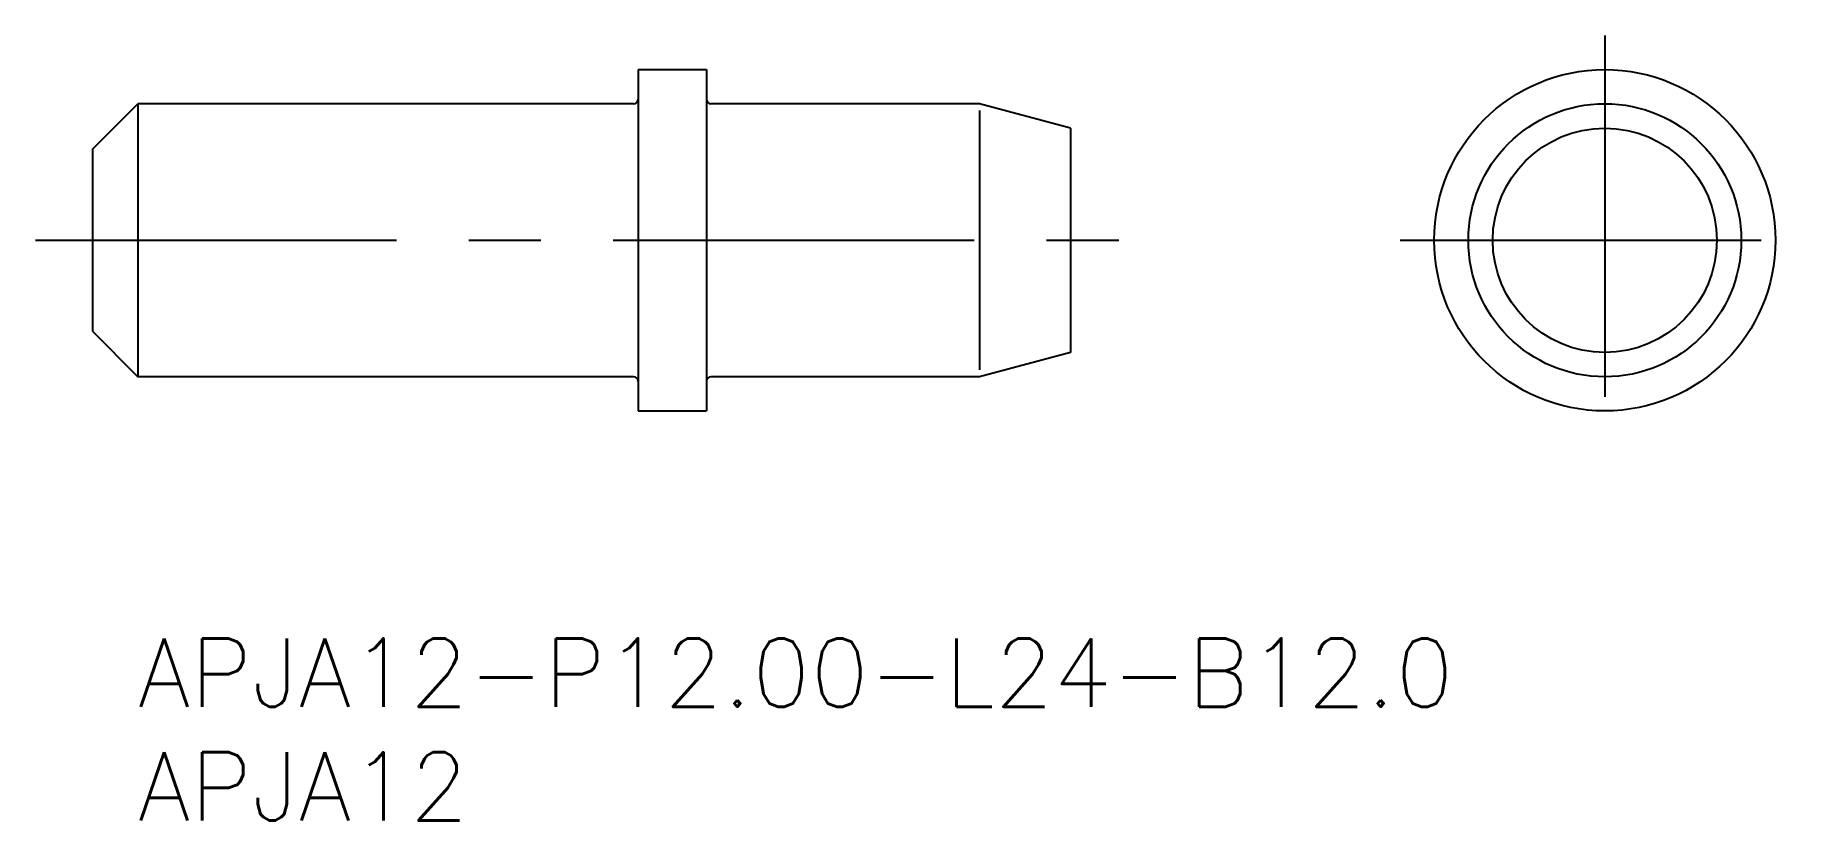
# Model space of a CAD drawing. Extents: x -4.5 to 73.5, y -8 to 26.5.
import ezdxf

# ---------------------------------------------------------------- set-up
doc = ezdxf.new("R2010")
doc.units = 0
doc.header["$LTSCALE"] = 0.5
doc.linetypes.add('CENTER', pattern=[50.8, 31.75, -6.35, 6.35, -6.35])
for name, color, linetype in [('MSM_CENTER', 1, 'CENTER'), ('MSM_CONTINUOUS', 7, 'CONTINUOUS'), ('MSM_NARROW', 5, 'CONTINUOUS'), ('MSM_PART_NUMBER', 7, 'CONTINUOUS')]:
    doc.layers.add(name, color=color, linetype=linetype)
doc.styles.get("Standard").update_dxf_attribs({"font": 'txt.shx', "height": 2, "bigfont": 'bigfont.shx'})

# ---------------------------------------------------------------- blocks, each defined once
blk = doc.blocks.new('*U4')
at = {"layer": 'MSM_PART_NUMBER'}
blk.add_text('APJA12-P12.00-L24-B12.0', height=3, dxfattribs=at).set_placement((0, -3))
blk = doc.blocks.new('*U5')
at = {"layer": 'MSM_PART_NUMBER'}
blk.add_text('APJA12', height=3, dxfattribs=at).set_placement((0, -8))

msp = doc.modelspace()

# ---------------------------------------------------------------- linework, layer by layer
at = {"layer": 'MSM_CENTER'}
for p, q in [((64.5, 26.5), (64.5, 8.5)), ((-4.5, 17.5), (43.5, 17.5)), ((55.5, 17.5), (73.5, 17.5))]:
    msp.add_line(p, q, dxfattribs=at)
at = {"layer": 'MSM_CONTINUOUS'}
for p, q in [((22, 25), (25, 25)), ((22, 25), (22, 10)), ((25, 25), (25, 10)), ((-2, 21.5), (0, 23.5)), ((21.8, 23.5), (0, 23.5)), ((0, 23.5), (0, 11.5)), ((37, 23.5), (25.2, 23.5)), ((41, 22.428), (37, 23.5)), ((41, 22.428), (41, 12.572)), ((-2, 21.5), (-2, 13.5)), ((-2, 13.5), (0, 11.5)), ((41, 12.572), (37, 11.5)), ((21.8, 11.5), (0, 11.5)), ((37, 11.5), (25.2, 11.5)), ((22, 10), (25, 10))]:
    msp.add_line(p, q, dxfattribs=at)
for radius in [7.5, 6, 4.928]:
    msp.add_circle((64.5, 17.5), radius, dxfattribs=at)
for centre, start, end in [((21.8, 23.7), 270, 0), ((25.2, 23.7), 180, 270), ((21.8, 11.3), 0, 90), ((25.2, 11.3), 90, 180)]:
    msp.add_arc(centre, 0.2, start, end, dxfattribs=at)
at = {"layer": 'MSM_NARROW'}
msp.add_line((37, 23.2), (37, 11.8), dxfattribs=at)

# ---------------------------------------------------------------- block references
at = {"layer": 'MSM_CONTINUOUS'}
for name in ['*U4', '*U5']:
    msp.add_blockref(name, (0, 0), dxfattribs=at)

doc.saveas('drawing.dxf')
